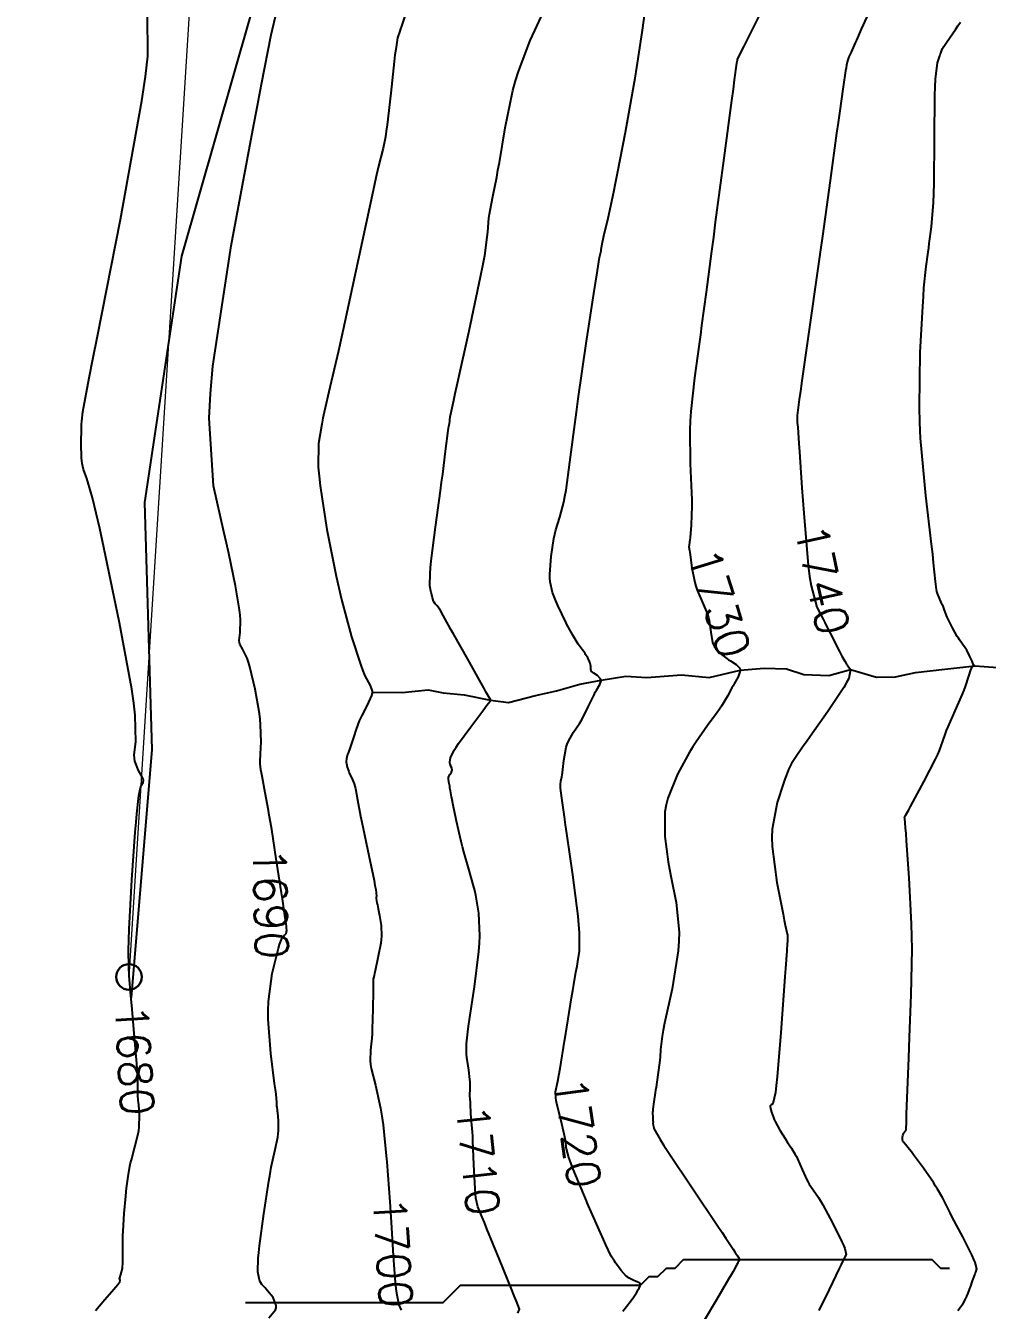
# Model space of a CAD drawing. Header units: metres. Extents: x 68 to 838477, y 94 to 1191015.
# Drawn here: x 837711.5 to 837823.4, y 1189296.5 to 1189446 of the extents above; entities that cross this region are included whole.
import ezdxf

# ---------------------------------------------------------------- set-up
doc = ezdxf.new("R2010")
doc.units = ezdxf.units.M
doc.header["$LTSCALE"] = 0.3
doc.layers.add('COTAS 10', color=1, linetype='Continuous')
doc.layers.add('LINEA_DE_CEROS', color=61, linetype='Continuous')
for name, color, linetype, lineweight in [('DRENAJE', 5, 'Continuous', 25), ('Linea_Tendencia', 51, 'Continuous', 20), ('PTOBLIGADO', 90, 'Continuous', 30)]:
    doc.layers.add(name, color=color, linetype=linetype, lineweight=lineweight)
doc.styles.get("Standard").update_dxf_attribs({"font": 'simplex.shx'})

msp = doc.modelspace()

# ---------------------------------------------------------------- linework, layer by layer
at = {"layer": 'COTAS 10'}
for points, elevation in [([(837780.98, 1189296.39), (837781.83, 1189297.51), (837782.02, 1189297.75), (837782.18, 1189297.97), (837782.56, 1189298.53), (837782.77, 1189298.89), (837782.82, 1189298.98), (837782.87, 1189299.07), (837783.02, 1189299.36), (837783, 1189299.61), (837782.94, 1189299.67), (837782.85, 1189299.74), (837782.36, 1189299.94), (837781.72, 1189300.24), (837781.55, 1189300.36), (837781.38, 1189300.5), (837780.79, 1189301.15), (837780.26, 1189301.86), (837780.13, 1189302.04), (837780.01, 1189302.22), (837779.64, 1189302.8), (837779, 1189304.12), (837778.72, 1189304.76), (837778.38, 1189305.51), (837776.85, 1189309.03), (837776.75, 1189309.25), (837775.2, 1189312.94), (837774.92, 1189313.68), (837774.69, 1189314.29), (837774.38, 1189315.45), (837774.34, 1189316.16), (837774.28, 1189316.48), (837774.2, 1189316.86), (837773.75, 1189318.71), (837773.3, 1189320.54), (837773.22, 1189320.92), (837773.17, 1189321.24), (837773.16, 1189321.92), (837773.42, 1189323.16), (837773.54, 1189323.83), (837773.68, 1189324.64), (837774.2, 1189327.85), (837774.35, 1189328.74), (837775.01, 1189332.89), (837775.15, 1189333.73), (837775.27, 1189334.43), (837775.51, 1189335.86), (837775.65, 1189336.58), (837775.69, 1189336.83), (837775.74, 1189337.1), (837775.93, 1189338.29), (837775.93, 1189340.47), (837775.87, 1189341.37), (837775.77, 1189342.4), (837775.15, 1189347.19), (837774.46, 1189351.99), (837774.31, 1189353.02), (837774.18, 1189353.93), (837773.87, 1189356.13), (837773.74, 1189357.27), (837773.72, 1189357.5), (837773.71, 1189357.7), (837773.76, 1189358.11), (837773.88, 1189358.59), (837773.91, 1189358.83), (837773.95, 1189359.11), (837774.12, 1189360.51), (837774.4, 1189362.04), (837774.51, 1189362.41), (837774.64, 1189362.75), (837775.23, 1189363.79), (837775.93, 1189364.79), (837776.12, 1189365.11), (837776.31, 1189365.45), (837777, 1189366.84), (837777.63, 1189368.15), (837777.77, 1189368.44), (837777.91, 1189368.7), (837778.3, 1189369.35), (837778.46, 1189369.78), (837778.44, 1189369.9), (837778.4, 1189370.01), (837778.03, 1189370.38), (837777.59, 1189370.67), (837777.51, 1189370.73), (837777.44, 1189370.78), (837777.31, 1189370.88), (837777.29, 1189370.98), (837777.28, 1189371.03), (837777.27, 1189371.1), (837777.24, 1189371.42), (837777.17, 1189371.81), (837777.14, 1189371.92), (837777.09, 1189372.03), (837776.9, 1189372.44), (837776.65, 1189372.84), (837776.58, 1189372.95), (837776.51, 1189373.05), (837776.24, 1189373.41), (837775.9, 1189373.88), (837775.79, 1189374.05), (837775.67, 1189374.25), (837775.17, 1189375.09), (837774.63, 1189376.07), (837774.48, 1189376.33), (837774.35, 1189376.6), (837773.87, 1189377.57), (837773.43, 1189378.54), (837773.31, 1189378.8), (837773.2, 1189379.07), (837772.79, 1189380.04), (837772.52, 1189381.28), (837772.49, 1189381.71), (837772.49, 1189382.19), (837772.64, 1189384.23), (837772.97, 1189386.33), (837773.07, 1189386.85), (837773.19, 1189387.33), (837773.64, 1189388.81), (837774.12, 1189390.57), (837774.25, 1189391.23), (837774.38, 1189391.96), (837774.83, 1189395.22), (837775.39, 1189399.61), (837775.59, 1189401.06), (837775.8, 1189402.61), (837776.73, 1189409.03), (837777.61, 1189414.87), (837777.79, 1189416.05), (837777.94, 1189417.04), (837778.28, 1189419.03), (837778.42, 1189419.67), (837778.45, 1189419.81), (837778.47, 1189419.93), (837778.5, 1189420.21), (837778.62, 1189420.83), (837778.7, 1189421.16), (837778.79, 1189421.56), (837779.26, 1189423.61), (837779.92, 1189426.67), (837780.13, 1189427.71), (837780.36, 1189428.84), (837781.28, 1189433.62), (837782.19, 1189438.65), (837782.41, 1189439.93), (837782.61, 1189441.17), (837783.22, 1189445.24), (837783.66, 1189448.31)], 1720), ([(837797.37, 1189448.21), (837796.16, 1189445.8), (837795.03, 1189443.57), (837794.81, 1189443.14), (837794.63, 1189442.79), (837794.34, 1189442.21), (837794.31, 1189442.09), (837794.29, 1189441.98), (837794.23, 1189441.66), (837793.96, 1189439.73), (837793.81, 1189438.65), (837793.63, 1189437.33), (837792.73, 1189430.59), (837791.75, 1189423.16), (837791.52, 1189421.4), (837791.31, 1189419.78), (837790.68, 1189415.02), (837790.16, 1189411.11), (837790.02, 1189410.03), (837789.87, 1189408.94), (837789.31, 1189405.02), (837788.89, 1189401.1), (837788.83, 1189400.03), (837788.79, 1189398.95), (837788.84, 1189395.08), (837788.98, 1189391.64), (837789, 1189390.83), (837789, 1189390.08), (837788.97, 1189389.05), (837788.94, 1189387.89), (837788.82, 1189386.44), (837788.79, 1189386.16), (837788.76, 1189385.93), (837788.7, 1189385.53), (837788.66, 1189385.46), (837788.66, 1189385.44), (837788.66, 1189385.43), (837788.66, 1189385.35), (837788.73, 1189384.94), (837788.77, 1189384.71), (837788.81, 1189384.42), (837789.02, 1189382.94), (837789.37, 1189381.22), (837789.5, 1189380.77), (837789.64, 1189380.34), (837790.25, 1189378.88), (837790.83, 1189377.53), (837790.94, 1189377.15), (837791.04, 1189376.78), (837791.21, 1189375.45), (837791.41, 1189374.25), (837791.52, 1189373.97), (837791.65, 1189373.71), (837792.31, 1189372.94), (837793.1, 1189372.36), (837793.3, 1189372.22), (837793.5, 1189372.08), (837794.18, 1189371.67), (837794.61, 1189371.24), (837794.66, 1189371.09), (837794.66, 1189370.93), (837794.42, 1189370.24), (837793.95, 1189369.43), (837793.81, 1189369.19), (837793.67, 1189368.94), (837793.16, 1189367.97), (837792.47, 1189366.83), (837792.23, 1189366.47), (837791.97, 1189366.09), (837790.84, 1189364.56), (837789.52, 1189362.68), (837789.14, 1189362.09), (837788.76, 1189361.46), (837787.33, 1189358.91), (837786.21, 1189356.12), (837786.02, 1189355.33), (837785.89, 1189354.54), (837785.87, 1189351.66), (837786.27, 1189348.7), (837786.41, 1189347.87), (837786.56, 1189347.03), (837787.19, 1189343.97), (837787.55, 1189340.53), (837787.52, 1189339.47), (837787.44, 1189338.35), (837786.71, 1189333.91), (837785.85, 1189329.93), (837785.69, 1189329.11), (837785.56, 1189328.41), (837785.35, 1189326.87), (837785.32, 1189325.96), (837785.29, 1189325.66), (837785.25, 1189325.32), (837785.07, 1189323.92), (837784.85, 1189322.49), (837784.8, 1189322.14), (837784.74, 1189321.8), (837784.58, 1189320.76), (837784.48, 1189319.92), (837784.46, 1189319.72), (837784.45, 1189319.53), (837784.46, 1189318.95), (837784.49, 1189318.54), (837784.5, 1189318.46), (837784.5, 1189318.39), (837784.49, 1189318.25), (837784.48, 1189318.2), (837784.48, 1189318.19), (837784.48, 1189318.18), (837784.5, 1189318.13), (837784.52, 1189318.03), (837784.53, 1189317.99), (837784.54, 1189317.93), (837784.59, 1189317.66), (837785.32, 1189316.38), (837785.76, 1189315.7), (837786.3, 1189314.86), (837789.12, 1189310.64), (837791.97, 1189306.42), (837792.53, 1189305.58), (837792.98, 1189304.9), (837793.82, 1189303.63), (837794.01, 1189303.31), (837794.07, 1189303.22), (837794.13, 1189303.13), (837794.35, 1189302.83), (837794.51, 1189302.55), (837794.54, 1189302.48), (837794.55, 1189302.42), (837794.5, 1189302.23), (837794.39, 1189302.06), (837794.36, 1189302.01), (837794.33, 1189301.96), (837794.23, 1189301.75), (837793.81, 1189301.01), (837793.58, 1189300.62), (837793.29, 1189300.14), (837791.87, 1189297.74), (837790.46, 1189295.34)], 1730), ([(837719.6, 1189296.48), (837720.24, 1189297.25), (837720.44, 1189297.49), (837720.65, 1189297.73), (837721.49, 1189298.68), (837722.2, 1189299.5), (837722.32, 1189299.66), (837722.41, 1189299.78), (837722.47, 1189300), (837722.39, 1189300.12), (837722.4, 1189300.19), (837722.41, 1189300.27), (837722.55, 1189300.68), (837722.72, 1189301.36), (837722.75, 1189301.62), (837722.76, 1189301.9), (837722.77, 1189303.13), (837722.77, 1189304.7), (837722.78, 1189305.2), (837722.81, 1189305.71), (837722.94, 1189307.79), (837723.12, 1189309.81), (837723.17, 1189310.29), (837723.22, 1189310.74), (837723.38, 1189312.09), (837723.6, 1189313.3), (837723.68, 1189313.67), (837723.77, 1189314.04), (837724.19, 1189315.52), (837724.56, 1189317.04), (837724.63, 1189317.45), (837724.67, 1189317.84), (837724.7, 1189319.24), (837724.62, 1189320.42), (837724.6, 1189320.69), (837724.58, 1189320.94), (837724.54, 1189321.6), (837724.52, 1189322.1), (837724.52, 1189322.25), (837724.52, 1189322.39), (837724.53, 1189322.93), (837724.48, 1189324.08), (837724.44, 1189324.61), (837724.4, 1189325.23), (837724.14, 1189328.24), (837723.85, 1189331.55), (837723.78, 1189332.36), (837723.71, 1189333.12), (837723.51, 1189335.48), (837723.49, 1189336.41), (837723.45, 1189338.44), (837723.48, 1189339.57), (837723.52, 1189340.85), (837723.83, 1189346.61), (837724.22, 1189352.17), (837724.31, 1189353.32), (837724.39, 1189354.3), (837724.63, 1189356.44), (837724.83, 1189357.3), (837724.89, 1189357.48), (837724.94, 1189357.62), (837725.14, 1189357.93), (837725.18, 1189358.22), (837725.13, 1189358.35), (837725.06, 1189358.52), (837724.61, 1189359.33), (837724.18, 1189360.43), (837724.13, 1189360.78), (837724.11, 1189361.16), (837724.29, 1189362.67), (837724.23, 1189365.79), (837724.05, 1189367.18), (837723.81, 1189368.79), (837722.39, 1189376.51), (837720.76, 1189384.34), (837720.4, 1189386.02), (837720.08, 1189387.5), (837719.23, 1189391.08), (837718.7, 1189392.94), (837718.58, 1189393.32), (837718.48, 1189393.65), (837718.19, 1189394.37), (837718.03, 1189395.05), (837718, 1189395.36), (837717.98, 1189395.71), (837717.94, 1189397.41), (837717.96, 1189399.21), (837717.98, 1189399.62), (837718, 1189400), (837718.11, 1189401.08), (837718.87, 1189405.03), (837719.3, 1189407.22), (837719.82, 1189409.89), (837722.51, 1189423.46), (837725, 1189437.28), (837725.41, 1189440.1), (837725.68, 1189442.48), (837725.65, 1189447.44)], 1680), ([(837739.77, 1189295.62), (837740.53, 1189296.56), (837740.61, 1189296.81), (837740.64, 1189297.07), (837740.26, 1189298), (837739.61, 1189298.79), (837739.46, 1189298.97), (837739.33, 1189299.12), (837738.97, 1189299.52), (837738.73, 1189299.9), (837738.68, 1189300.05), (837738.63, 1189300.22), (837738.5, 1189300.99), (837738.54, 1189302.56), (837738.6, 1189303.24), (837738.69, 1189304.02), (837739.19, 1189307.73), (837739.78, 1189311.55), (837739.92, 1189312.41), (837740.06, 1189313.18), (837740.51, 1189315.24), (837740.81, 1189316.66), (837740.86, 1189317.03), (837740.89, 1189317.39), (837740.9, 1189318.58), (837740.82, 1189319.5), (837740.8, 1189319.69), (837740.78, 1189319.84), (837740.73, 1189320.16), (837740.7, 1189320.28), (837740.7, 1189320.31), (837740.7, 1189320.33), (837740.7, 1189320.41), (837740.71, 1189320.49), (837740.71, 1189320.52), (837740.71, 1189320.56), (837740.72, 1189320.7), (837740.61, 1189321.67), (837740.54, 1189322.22), (837740.45, 1189322.9), (837740, 1189326.38), (837739.69, 1189330.41), (837739.69, 1189331.44), (837739.72, 1189332.43), (837740.17, 1189335.7), (837740.78, 1189338.18), (837740.91, 1189338.67), (837741.03, 1189339.08), (837741.33, 1189339.87), (837741.53, 1189340.1), (837741.58, 1189340.15), (837741.63, 1189340.2), (837741.78, 1189340.36), (837741.85, 1189340.76), (837741.84, 1189340.97), (837741.83, 1189341.22), (837741.65, 1189342.47), (837741.35, 1189344.4), (837741.24, 1189345.09), (837741.13, 1189345.83), (837740.64, 1189349.07), (837740.11, 1189352.47), (837739.97, 1189353.32), (837739.83, 1189354.13), (837739.72, 1189354.69), (837739.35, 1189356.73), (837738.98, 1189358.67), (837738.91, 1189359.07), (837738.85, 1189359.41), (837738.76, 1189360.13), (837738.78, 1189360.71), (837738.79, 1189360.97), (837738.8, 1189361.27), (837738.87, 1189362.69), (837738.82, 1189364.66), (837738.76, 1189365.3), (837738.67, 1189365.98), (837738.17, 1189368.8), (837737.56, 1189371.39), (837737.4, 1189371.93), (837737.25, 1189372.39), (837736.73, 1189373.41), (837736.4, 1189374.03), (837736.35, 1189374.24), (837736.33, 1189374.46), (837736.42, 1189375.4), (837736.49, 1189376.86), (837736.44, 1189377.42), (837736.37, 1189378.04), (837735.89, 1189380.83), (837735.1, 1189384.58), (837734.83, 1189385.8), (837734.54, 1189387.1), (837733.32, 1189392.47), (837732.81, 1189400.34), (837732.97, 1189403.22), (837733.26, 1189406.4), (837735.39, 1189420.41), (837737.91, 1189433.89), (837738.45, 1189436.74), (837738.93, 1189439.21), (837740.06, 1189444.94), (837740.7, 1189447.75)], 1690), ([(837755.63, 1189447.26), (837755.2, 1189445.97), (837755.1, 1189445.67), (837755.01, 1189445.4), (837754.77, 1189444.62), (837754.54, 1189443.26), (837754.45, 1189442.62), (837754.36, 1189441.86), (837753.96, 1189438.17), (837753.55, 1189434.49), (837753.45, 1189433.73), (837753.36, 1189433.1), (837753.08, 1189431.75), (837752.52, 1189429.51), (837752.24, 1189428.3), (837751.92, 1189426.83), (837748.63, 1189411.55), (837748.24, 1189409.78), (837747.88, 1189408.19), (837746.89, 1189403.93), (837746.21, 1189401.06), (837746.06, 1189400.33), (837745.93, 1189399.64), (837745.55, 1189397.4), (837745.53, 1189394.63), (837745.62, 1189393.6), (837745.74, 1189392.46), (837746.53, 1189387.4), (837747.6, 1189381.96), (837747.91, 1189380.58), (837748.22, 1189379.25), (837749.4, 1189374.91), (837750.47, 1189371.61), (837750.72, 1189370.94), (837750.94, 1189370.37), (837751.57, 1189369.21), (837751.81, 1189368.57), (837751.79, 1189368.34), (837751.74, 1189368.08), (837751.23, 1189366.95), (837750.58, 1189365.73), (837750.43, 1189365.42), (837750.3, 1189365.12), (837749.94, 1189364.15), (837749.67, 1189363.28), (837749.59, 1189363.05), (837749.52, 1189362.82), (837749.23, 1189362.03), (837748.99, 1189361.36), (837748.94, 1189361.21), (837748.9, 1189361.07), (837748.8, 1189360.7), (837748.78, 1189360.38), (837748.78, 1189360.27), (837748.8, 1189360.16), (837748.9, 1189359.71), (837749.07, 1189359.22), (837749.12, 1189359.08), (837749.18, 1189358.95), (837749.44, 1189358.46), (837749.71, 1189357.78), (837749.78, 1189357.52), (837749.85, 1189357.24), (837750.11, 1189355.93), (837750.46, 1189354.02), (837750.59, 1189353.34), (837750.74, 1189352.6), (837751.41, 1189349.43), (837752.02, 1189346.52), (837752.13, 1189345.95), (837752.22, 1189345.49), (837752.31, 1189344.7), (837752.27, 1189344.55), (837752.27, 1189344.5), (837752.27, 1189344.45), (837752.3, 1189344.21), (837752.36, 1189343.9), (837752.38, 1189343.8), (837752.41, 1189343.69), (837752.51, 1189343.25), (837752.62, 1189342.65), (837752.66, 1189342.45), (837752.7, 1189342.22), (837752.84, 1189341.28), (837752.88, 1189340.07), (837752.85, 1189339.67), (837752.8, 1189339.25), (837752.48, 1189337.53), (837752.14, 1189336), (837752.07, 1189335.7), (837752.02, 1189335.46), (837751.93, 1189335.04), (837751.92, 1189334.48), (837751.91, 1189334.14), (837751.91, 1189333.72), (837751.88, 1189331.56), (837751.82, 1189329.21), (837751.79, 1189328.67), (837751.76, 1189328.17), (837751.6, 1189326.8), (837751.57, 1189325.53), (837751.62, 1189325.1), (837751.7, 1189324.64), (837752.18, 1189322.72), (837752.78, 1189320.05), (837752.93, 1189319.12), (837753.07, 1189318.11), (837753.48, 1189314.08), (837753.51, 1189313.78), (837753.86, 1189309.14), (837753.95, 1189307.94), (837754.03, 1189306.77), (837754.26, 1189302.85), (837754.47, 1189299.73), (837754.54, 1189299.06), (837754.62, 1189298.49), (837754.92, 1189297.14), (837755.19, 1189296.51)], 1700), ([(837768.77, 1189296.17), (837768.94, 1189296.64), (837768.56, 1189297.65), (837768.34, 1189298.21), (837768.06, 1189298.9), (837766.64, 1189302.43), (837765.17, 1189306), (837764.88, 1189306.73), (837764.62, 1189307.33), (837764.09, 1189308.54), (837763.89, 1189309.57), (837763.84, 1189310.06), (837763.79, 1189310.64), (837763.65, 1189313.46), (837763.54, 1189316.23), (837763.52, 1189316.78), (837763.49, 1189317.23), (837763.42, 1189318.08), (837763.37, 1189318.45), (837763.36, 1189318.6), (837763.34, 1189318.77), (837763.3, 1189319.57), (837763.26, 1189320.38), (837763.25, 1189320.55), (837763.24, 1189320.71), (837763.2, 1189321.12), (837763.19, 1189321.45), (837763.19, 1189321.56), (837763.19, 1189321.68), (837763.23, 1189322.18), (837763.23, 1189322.87), (837763.21, 1189323.1), (837763.19, 1189323.36), (837763.05, 1189324.44), (837762.9, 1189325.48), (837762.88, 1189325.62), (837762.87, 1189325.7), (837762.84, 1189325.9), (837762.79, 1189326.38), (837762.78, 1189326.74), (837762.78, 1189326.86), (837762.78, 1189326.99), (837762.78, 1189327.52), (837762.93, 1189328.9), (837763.02, 1189329.56), (837763.13, 1189330.34), (837763.7, 1189334.14), (837764.22, 1189338.25), (837764.29, 1189339.22), (837764.33, 1189340.11), (837764.22, 1189342.73), (837763.86, 1189344.82), (837763.74, 1189345.38), (837763.61, 1189345.93), (837763.06, 1189347.85), (837762.48, 1189349.85), (837762.32, 1189350.45), (837762.17, 1189351.06), (837761.63, 1189353.44), (837761.2, 1189355.51), (837761.11, 1189355.93), (837761.04, 1189356.27), (837760.91, 1189356.98), (837760.86, 1189357.29), (837760.85, 1189357.4), (837760.83, 1189357.51), (837760.74, 1189357.97), (837760.69, 1189358.42), (837760.7, 1189358.53), (837760.71, 1189358.62), (837760.84, 1189358.87), (837760.99, 1189359.07), (837761.02, 1189359.12), (837761.04, 1189359.17), (837761.1, 1189359.37), (837761.09, 1189359.56), (837761.08, 1189359.61), (837761.06, 1189359.66), (837760.96, 1189359.84), (837760.87, 1189360.1), (837760.86, 1189360.2), (837760.86, 1189360.3), (837760.92, 1189360.79), (837761.35, 1189361.69), (837761.58, 1189362.05), (837761.86, 1189362.47), (837763.27, 1189364.43), (837764.68, 1189366.28), (837765.17, 1189366.93), (837765.53, 1189367.41), (837765.56, 1189367.45), (837765.56, 1189367.46), (837765.57, 1189367.46), (837765.58, 1189367.48), (837765.59, 1189367.49), (837765.59, 1189367.49), (837765.59, 1189367.49), (837765.6, 1189367.5), (837765.59, 1189367.54), (837765.58, 1189367.56), (837765.57, 1189367.59), (837765.5, 1189367.72), (837765.05, 1189368.51), (837764.8, 1189368.96), (837764.49, 1189369.5), (837762.92, 1189372.28), (837761.3, 1189375.15), (837760.97, 1189375.75), (837760.69, 1189376.25), (837760.07, 1189377.38), (837759.8, 1189377.88), (837759.73, 1189377.99), (837759.67, 1189378.09), (837759.48, 1189378.36), (837759.33, 1189378.53), (837759.29, 1189378.58), (837759.26, 1189378.62), (837759.14, 1189378.74), (837759.03, 1189378.91), (837758.99, 1189378.98), (837758.96, 1189379.06), (837758.83, 1189379.44), (837758.7, 1189379.92), (837758.67, 1189380.06), (837758.63, 1189380.22), (837758.51, 1189380.82), (837758.55, 1189382.26), (837758.61, 1189382.94), (837758.69, 1189383.74), (837759.18, 1189387.67), (837759.75, 1189391.9), (837759.88, 1189392.89), (837760.01, 1189393.81), (837760.35, 1189396.5), (837760.58, 1189398.28), (837760.62, 1189398.63), (837760.66, 1189398.91), (837760.74, 1189399.4), (837760.76, 1189399.49), (837760.77, 1189399.53), (837760.78, 1189399.57), (837760.8, 1189399.74), (837760.83, 1189399.98), (837760.84, 1189400.06), (837760.85, 1189400.14), (837760.9, 1189400.49), (837761.27, 1189402.25), (837761.48, 1189403.23), (837761.74, 1189404.42), (837763.09, 1189410.49), (837764.43, 1189416.79), (837764.69, 1189418.13), (837764.9, 1189419.29), (837765.28, 1189422.03), (837765.4, 1189423.62), (837765.45, 1189424.07), (837765.52, 1189424.52), (837765.84, 1189426.15), (837766.3, 1189428.38), (837766.45, 1189429.2), (837766.61, 1189430.11), (837767.29, 1189434.13), (837768.19, 1189438.49), (837768.49, 1189439.61), (837768.82, 1189440.69), (837770.18, 1189444.3), (837771.52, 1189447.14)], 1710), ([(837809.38, 1189447.06), (837808.74, 1189445.6), (837808.18, 1189444.33), (837808.04, 1189444.03), (837807.92, 1189443.76), (837807.55, 1189442.95), (837807.3, 1189442.4), (837807.25, 1189442.28), (837807.2, 1189442.18), (837807.12, 1189441.95), (837807.02, 1189441.41), (837806.98, 1189441.11), (837806.92, 1189440.75), (837806.64, 1189438.91), (837806.2, 1189435.86), (837806.05, 1189434.75), (837805.87, 1189433.5), (837805.12, 1189428.01), (837804.22, 1189421.53), (837803.96, 1189419.67), (837803.69, 1189417.77), (837802.67, 1189410.66), (837801.82, 1189404.68), (837801.65, 1189403.49), (837801.52, 1189402.51), (837801.29, 1189400.66), (837801.28, 1189400.14), (837801.29, 1189399.99), (837801.29, 1189399.84), (837801.34, 1189399.29), (837801.49, 1189397.41), (837801.56, 1189396.43), (837801.64, 1189395.24), (837801.84, 1189392.24), (837802.04, 1189389.29), (837802.57, 1189383.18), (837802.73, 1189381.91), (837802.89, 1189380.81), (837803.56, 1189378.33), (837804.29, 1189376.96), (837804.5, 1189376.56), (837804.71, 1189376.15), (837805.51, 1189374.57), (837805.95, 1189373.69), (837806.2, 1189373.18), (837806.35, 1189372.89), (837806.48, 1189372.64), (837806.81, 1189372.06), (837807.03, 1189371.72), (837807.11, 1189371.62), (837807.18, 1189371.51), (837807.49, 1189371.08), (837807.29, 1189370.06), (837807.04, 1189369.57), (837806.71, 1189369), (837804.83, 1189366.19), (837802.79, 1189363.31), (837802.35, 1189362.69), (837801.97, 1189362.15), (837801.08, 1189360.85), (837800.63, 1189360.15), (837800.54, 1189359.99), (837800.45, 1189359.85), (837800.26, 1189359.47), (837799.99, 1189358.72), (837799.86, 1189358.33), (837799.7, 1189357.88), (837798.94, 1189355.61), (837798.37, 1189352.51), (837798.33, 1189351.53), (837798.36, 1189350.49), (837798.9, 1189346.3), (837799.63, 1189342.63), (837799.78, 1189341.92), (837799.9, 1189341.33), (837800.11, 1189340.34), (837800.14, 1189340.22), (837800.15, 1189340.19), (837800.16, 1189340.16), (837800.17, 1189340.08), (837800.17, 1189340), (837800.17, 1189339.98), (837800.17, 1189339.95), (837800.17, 1189339.82), (837800.15, 1189339.51), (837800.14, 1189339.36), (837800.13, 1189339.19), (837800.08, 1189338.36), (837799.93, 1189336.29), (837799.86, 1189335.34), (837799.78, 1189334.23), (837799.38, 1189328.86), (837798.94, 1189323.67), (837798.83, 1189322.67), (837798.74, 1189321.86), (837798.46, 1189320.52), (837798.27, 1189320.42), (837798.23, 1189320.4), (837798.2, 1189320.38), (837798.15, 1189320.32), (837798.14, 1189320.29), (837798.13, 1189320.28), (837798.13, 1189320.27), (837798.12, 1189320.26), (837798.14, 1189320.15), (837798.16, 1189320.08), (837798.18, 1189320), (837798.28, 1189319.58), (837798.51, 1189318.95), (837798.61, 1189318.73), (837798.72, 1189318.49), (837799.27, 1189317.49), (837799.87, 1189316.49), (837800.02, 1189316.25), (837800.16, 1189316.02), (837800.62, 1189315.37), (837801.06, 1189314.66), (837801.19, 1189314.41), (837801.33, 1189314.13), (837801.87, 1189312.91), (837802.41, 1189311.7), (837802.55, 1189311.43), (837802.68, 1189311.18), (837803.14, 1189310.53), (837803.75, 1189309.65), (837803.98, 1189309.26), (837804.25, 1189308.8), (837805.43, 1189306.62), (837806.49, 1189304.49), (837806.69, 1189304.07), (837806.83, 1189303.71), (837806.98, 1189303.02), (837806.59, 1189302.25), (837806.39, 1189301.85), (837806.16, 1189301.37), (837804.99, 1189298.93), (837803.82, 1189296.47)], 1740), ([(837820, 1189296.5), (837820.59, 1189297.31), (837820.9, 1189297.89), (837820.96, 1189298.02), (837821.02, 1189298.14), (837821.18, 1189298.51), (837821.33, 1189298.91), (837821.38, 1189299.05), (837821.44, 1189299.22), (837821.7, 1189299.93), (837821.95, 1189300.64), (837822.01, 1189300.8), (837822.06, 1189300.94), (837822.2, 1189301.32), (837822.01, 1189302.06), (837821.85, 1189302.43), (837821.65, 1189302.87), (837820.55, 1189305.05), (837819.34, 1189307.35), (837819.08, 1189307.87), (837818.84, 1189308.33), (837818.23, 1189309.54), (837817.63, 1189310.61), (837817.4, 1189310.97), (837817.14, 1189311.37), (837815.97, 1189313.05), (837814.82, 1189314.61), (837814.58, 1189314.94), (837814.37, 1189315.21), (837813.88, 1189315.81), (837813.66, 1189316.07), (837813.62, 1189316.13), (837813.58, 1189316.19), (837813.53, 1189316.36), (837813.54, 1189316.53), (837813.54, 1189316.58), (837813.55, 1189316.64), (837813.58, 1189316.86), (837813.65, 1189317.07), (837813.67, 1189317.12), (837813.7, 1189317.17), (837813.82, 1189317.32), (837813.93, 1189317.44), (837813.94, 1189317.47), (837813.96, 1189317.5), (837813.97, 1189317.62), (837813.99, 1189318.38), (837814, 1189318.82), (837814.02, 1189319.36), (837814.12, 1189322.12), (837814.27, 1189325.9), (837814.32, 1189327.08), (837814.36, 1189328.31), (837814.56, 1189333.24), (837814.65, 1189338.55), (837814.64, 1189340.02), (837814.6, 1189341.5), (837814.33, 1189346.84), (837814.01, 1189351.16), (837813.95, 1189351.99), (837813.9, 1189352.67), (837813.8, 1189353.77), (837813.79, 1189353.83), (837813.79, 1189353.85), (837813.79, 1189353.86), (837813.81, 1189353.92), (837813.83, 1189353.98), (837813.84, 1189354), (837813.86, 1189354.02), (837813.9, 1189354.1), (837814.27, 1189354.76), (837814.48, 1189355.15), (837814.73, 1189355.63), (837816.05, 1189358.09), (837817.38, 1189360.65), (837817.64, 1189361.19), (837817.86, 1189361.66), (837818.25, 1189362.73), (837818.53, 1189363.64), (837818.67, 1189364), (837818.84, 1189364.41), (837819.67, 1189366.29), (837820.52, 1189368.23), (837820.71, 1189368.69), (837820.87, 1189369.1), (837821.27, 1189370.3), (837821.5, 1189371.07), (837821.56, 1189371.21), (837821.62, 1189371.33), (837821.81, 1189371.52), (837821.94, 1189371.53), (837821.95, 1189371.53), (837821.96, 1189371.53), (837821.92, 1189371.55), (837821.85, 1189371.57), (837821.84, 1189371.58), (837821.83, 1189371.59), (837821.81, 1189371.65), (837821.74, 1189371.84), (837821.69, 1189371.94), (837821.64, 1189372.06), (837821.36, 1189372.67), (837821.02, 1189373.33), (837820.93, 1189373.48), (837820.84, 1189373.62), (837820.53, 1189374.04), (837820.17, 1189374.54), (837820.05, 1189374.73), (837819.92, 1189374.95), (837819.37, 1189375.94), (837818.86, 1189376.95), (837818.75, 1189377.18), (837818.66, 1189377.39), (837818.43, 1189377.98), (837818.27, 1189378.45), (837818.21, 1189378.59), (837818.14, 1189378.73), (837817.87, 1189379.28), (837817.61, 1189379.94), (837817.55, 1189380.16), (837817.51, 1189380.39), (837817.39, 1189381.35), (837817.17, 1189383.52), (837817.06, 1189384.52), (837816.93, 1189385.69), (837816.25, 1189391.35), (837815.65, 1189398.02), (837815.56, 1189399.84), (837815.51, 1189401.63), (837815.6, 1189408), (837815.89, 1189413.34), (837815.97, 1189414.5), (837816.04, 1189415.51), (837816.28, 1189418), (837816.52, 1189419.66), (837816.59, 1189420.16), (837816.66, 1189420.67), (837816.93, 1189422.63), (837817.15, 1189425.46), (837817.19, 1189426.51), (837817.22, 1189427.69), (837817.25, 1189432.9), (837817.29, 1189437.89), (837817.33, 1189438.92), (837817.37, 1189439.8), (837817.61, 1189441.71), (837817.88, 1189442.5), (837817.94, 1189442.66), (837817.99, 1189442.81), (837818.12, 1189443.16), (837818.21, 1189443.35), (837818.23, 1189443.4), (837818.26, 1189443.45), (837818.35, 1189443.6), (837818.51, 1189443.84), (837818.58, 1189443.94), (837818.66, 1189444.05), (837819.03, 1189444.58), (837819.71, 1189445.58), (837819.98, 1189445.99), (837820.29, 1189446.45)], 1750)]:
    msp.add_lwpolyline(points, dxfattribs=dict(at, elevation=elevation))
at = {"layer": 'DRENAJE'}
for p, q in [((837778.45, 1189369.84), (837781.32, 1189370.33)), ((837781.32, 1189370.33), (837783.78, 1189370.17)), ((837783.78, 1189370.17), (837787.83, 1189370.48)), ((837787.83, 1189370.48), (837791.02, 1189370.17)), ((837791.02, 1189370.17), (837794.66, 1189371.01)), ((837794.66, 1189371.01), (837797.45, 1189371.25)), ((837797.45, 1189371.25), (837800.05, 1189371.15)), ((837800.05, 1189371.15), (837802.05, 1189370.52)), ((837802.05, 1189370.52), (837804.95, 1189370.38)), ((837804.95, 1189370.38), (837807.49, 1189371.08)), ((837807.49, 1189371.08), (837810.51, 1189370.18)), ((837810.51, 1189370.18), (837812.72, 1189370.22)), ((837812.72, 1189370.22), (837815.04, 1189370.74)), ((837815.04, 1189370.74), (837818.47, 1189371.13)), ((837818.47, 1189371.13), (837821.96, 1189371.53)), ((837821.96, 1189371.53), (837824.63, 1189371.34)), ((837755.29, 1189368.43), (837758.31, 1189368.72)), ((837758.31, 1189368.72), (837760.06, 1189368.36)), ((837773.25, 1189368.62), (837775.97, 1189369.37)), ((837775.97, 1189369.37), (837778.45, 1189369.84)), ((837751.8, 1189368.45), (837755.29, 1189368.43)), ((837760.06, 1189368.36), (837762.5, 1189368.14)), ((837762.5, 1189368.14), (837765.59, 1189367.54)), ((837765.59, 1189367.54), (837767.67, 1189367.24)), ((837767.67, 1189367.24), (837770.82, 1189368.07)), ((837770.82, 1189368.07), (837773.25, 1189368.62))]:
    msp.add_line(p, q, dxfattribs=at)
msp.add_polyline3d([(837819.01, 1189301.39, 0), (837818.01, 1189301.39, 0), (837817.01, 1189302.39, 0), (837788.02, 1189302.39, 0), (837787.02, 1189301.39, 0), (837786.02, 1189301.39, 0), (837785.02, 1189300.39, 0), (837784.02, 1189300.39, 0), (837783.02, 1189299.39, 0), (837762.03, 1189299.39, 0), (837761.03, 1189298.39, 0), (837760.03, 1189297.39, 0), (837737.04, 1189297.39, 0)], dxfattribs=at)
at = {"layer": 'LINEA_DE_CEROS'}
msp.add_lwpolyline([(837760.7, 1189771.69), (837779.94, 1189749.99), (837771.51, 1189722.24), (837758.69, 1189696.23), (837769.03, 1189669.13), (837764.36, 1189640.44), (837748.05, 1189616.45), (837742, 1189588.09), (837732.54, 1189560.68), (837724.96, 1189532.91), (837729.69, 1189504.3), (837736.29, 1189476.06), (837737.58, 1189447.09), (837729.61, 1189419.21), (837725.28, 1189390.53), (837726.15, 1189361.77), (837723.73, 1189332.87)], dxfattribs=at)
at = {"layer": 'Linea_Tendencia', "elevation": 1705.28}
msp.add_lwpolyline([(838041.85, 1190952.65), (838036.74, 1190647.96, 0.047448), (838038.43, 1190626.33), (838092.2, 1190318.42), (838105.06, 1190244.77, -0.677898), (837923.79, 1190133.09), (837840.86, 1190194.75, 0.749125), (837665.3, 1190062.22), (837745.55, 1189850.11, -0.106451), (837752.74, 1189802.4), (837723.49, 1189335.31)], format="xyb", dxfattribs=at)
at = {"layer": 'PTOBLIGADO'}
msp.add_circle((837723.49, 1189335.31, 1680), 1.49, dxfattribs=at)

# ---------------------------------------------------------------- texts
at = {"layer": 'COTAS 10', "char_height": 3.8, "attachment_point": 7}
for s, insert, rotation in [('1740', (837800.94, 1189387.53, 1740), 282.4808), ('1730', (837788.42, 1189384.47, 1730), 287.4359), ('1690', (837737.92, 1189350.34, 1690), 271.44), ('1680', (837721.84, 1189332.05, 1680), 273.4783), ('1720', (837772.91, 1189323.39, 1720), 278.002), ('1710', (837761.53, 1189320.27, 1710), 276.055), ('1700', (837751.87, 1189309.63, 1700), 273.8555)]:
    msp.add_mtext(s, dxfattribs=dict(at, insert=insert, rotation=rotation))

doc.saveas('drawing.dxf')
